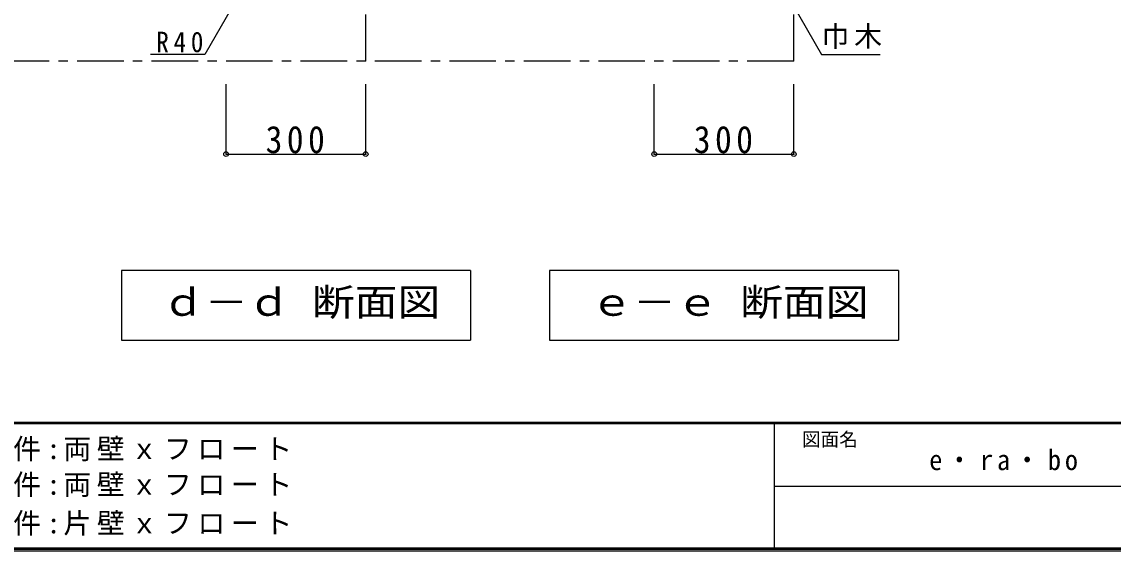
# Model space of a CAD drawing. Units: millimetres at full size, sheet at 1:20; details may follow other scales. Extents: x -8210 to 8210, y -2455 to 3200.
# Drawn here: x 2694 to 5039, y -2387 to -1250 of the extents above; entities that cross this region are included whole.
import ezdxf
from ezdxf.enums import TextEntityAlignment as Align

# ---------------------------------------------------------------- set-up
doc = ezdxf.new("R2010")
doc.units = ezdxf.units.MM
doc.header["$LTSCALE"] = 20
doc.header["$PDMODE"] = 32
doc.header["$PDSIZE"] = 10
doc.linetypes.add('CHAIN1', pattern=[8, 5, -1, 1, -1])
for name, color, linetype in [('0-A_文字', 7, 'Continuous'), ('0-B_寸法', 4, 'Continuous'), ('F-1_枠', 6, 'Continuous'), ('F-A_文字', 7, 'Continuous')]:
    doc.layers.add(name, color=color, linetype=linetype)
doc.styles.add('ＭＳ ゴシック', font='')
doc.styles.get('ＭＳ ゴシック').set_extended_font_data('MS Gothic')

msp = doc.modelspace()

# ---------------------------------------------------------------- linework, layer by layer
at = {"layer": '0-A_文字'}
for p, q in [((3143.74, -1221.74), (3087.1, -1319.85)), ((3087.1, -1319.85), (2970.04, -1319.85)), ((3657.59, -1784.03), (3657.59, -1934.03)), ((3827.59, -1784.03), (3827.59, -1934.03)), ((4577.59, -1784.03), (3827.59, -1784.03)), ((4577.59, -1784.03), (4577.59, -1934.03)), ((2907.59, -1934.03), (3657.59, -1934.03)), ((3827.59, -1934.03), (4577.59, -1934.03))]:
    msp.add_line(p, q, dxfattribs=at)
at = {"layer": '0-A_文字', "linetype": 'CHAIN1'}
for p, q in [((3432.59, -1334.03), (3432.59, -1234.03)), ((4352.59, -1334.03), (4352.59, -1234.03)), ((4352.59, -1334.03), (976.67, -1334.03))]:
    msp.add_line(p, q, dxfattribs=at)
at = {"layer": '0-A_文字'}
for points in [[(4348.78, -1210.3), (4412.03, -1319.85), (4538.06, -1319.85)], [(3657.59, -1784.03), (2907.59, -1784.03), (2907.59, -1934.03)]]:
    msp.add_lwpolyline(points, dxfattribs=at)
at = {"layer": '0-B_寸法'}
for p, q in [((3132.59, -1534.03), (3132.59, -1384.03)), ((3432.59, -1534.03), (3432.59, -1384.03)), ((4052.59, -1534.03), (4052.59, -1384.03)), ((4352.59, -1534.03), (4352.59, -1384.03)), ((3132.59, -1534.03), (3432.59, -1534.03)), ((4052.59, -1534.03), (4352.59, -1534.03))]:
    msp.add_line(p, q, dxfattribs=at)
at = {"layer": '0-B_寸法', "color": 7}
for p in [(3132.59, -1534.03), (3432.59, -1534.03), (4052.59, -1534.03), (4352.59, -1534.03)]:
    msp.add_point(p, dxfattribs=at)
at = {"layer": 'F-1_枠'}
for p, q in [((8210, -2110.47), (410, -2110.47)), ((8210, -2113.8), (410, -2113.8)), ((4310, -2113.8), (4310, -2380.47)), ((4310, -2247.14), (8203.33, -2247.14)), ((8210, -2380.47), (410, -2380.47)), ((8210, -2383.8), (410, -2383.8)), ((8210, -2387.14), (410, -2387.14))]:
    msp.add_line(p, q, dxfattribs=at)

# ---------------------------------------------------------------- texts
at = {"layer": '0-A_文字', "style": 'ＭＳ ゴシック', "width": 1.15}
for s, p in [('ｄ－ｄ 断面図', (2995.09, -1899.03)), ('ｅ－ｅ 断面図', (3915.09, -1899.03))]:
    msp.add_text(s, height=58.65, dxfattribs=at).set_placement(p, align=Align.BOTTOM_LEFT)
at = {"layer": '0-A_文字', "char_height": 43.99, "attachment_point": 7, "style": 'ＭＳ ゴシック'}
for s, insert in [('\\T1.17;巾木', (4412.03, -1307.9)), ('\\T1.38;\\W0.9;R40', (2982.59, -1315.72))]:
    msp.add_mtext(s, dxfattribs=dict(at, insert=insert))
at = {"layer": '0-B_寸法', "color": 7, "char_height": 58.65, "attachment_point": 7, "style": 'ＭＳ ゴシック'}
for insert in [(3217.59, -1532.82), (4137.59, -1532.82)]:
    msp.add_mtext('\\T1.27;\\W0.9;300', dxfattribs=dict(at, insert=insert))
at = {"layer": 'F-A_文字', "style": 'ＭＳ ゴシック'}
msp.add_text('図面名', height=29.33, dxfattribs=at).set_placement((4370, -2170.47), align=Align.BOTTOM_LEFT)
at = {"layer": 'F-A_文字', "char_height": 43.99, "attachment_point": 7, "style": 'ＭＳ ゴシック'}
for s, insert in [('\\T1.2;ｅ･ｒａ･ｂｏ\u3000Ａ面:間口1,690㎜\u3000奥行300㎜\u3000設置条件:両壁ｘフロート', (911.64, -2200.47)), ('\\T1.28;\\W0.95;e・ra・bo', (4643.33, -2213.8)), ('\\T1.2;ｅ･ｒａ･ｂｏ\u3000Ｂ面:間口1,390㎜\u3000奥行300㎜\u3000設置条件:両壁ｘフロート', (911.64, -2277.14)), ('\\T1.2;ｅ･ｒａ･ｂｏ\u3000Ｃ面:間口\u3000586㎜\u3000奥行300㎜\u3000設置条件:片壁ｘフロート', (911.64, -2353.8))]:
    msp.add_mtext(s, dxfattribs=dict(at, insert=insert))

doc.saveas('drawing.dxf')
